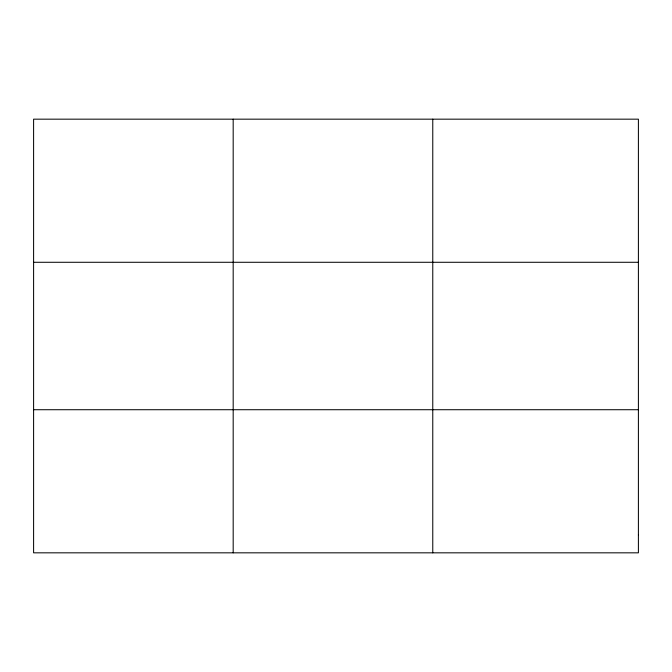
<?xml version="1.0" encoding="UTF-8"?>
<svg xmlns="http://www.w3.org/2000/svg" width="672" height="672" viewBox="0 0 672 672"><rect width="100%" height="100%" fill="white"/><g stroke="black" fill="none" stroke-linecap="round" stroke-linejoin="round"><path stroke-width="1.01" d="M233.184 552.829L233.184 119.171M432.768 552.829L432.768 119.171M33.6 262.282L638.4 262.282M33.6 409.718L638.4 409.718M638.4 534.937L638.4 552.829L33.6 552.829L33.6 119.171L638.4 119.171L638.4 534.937"/></g></svg>
